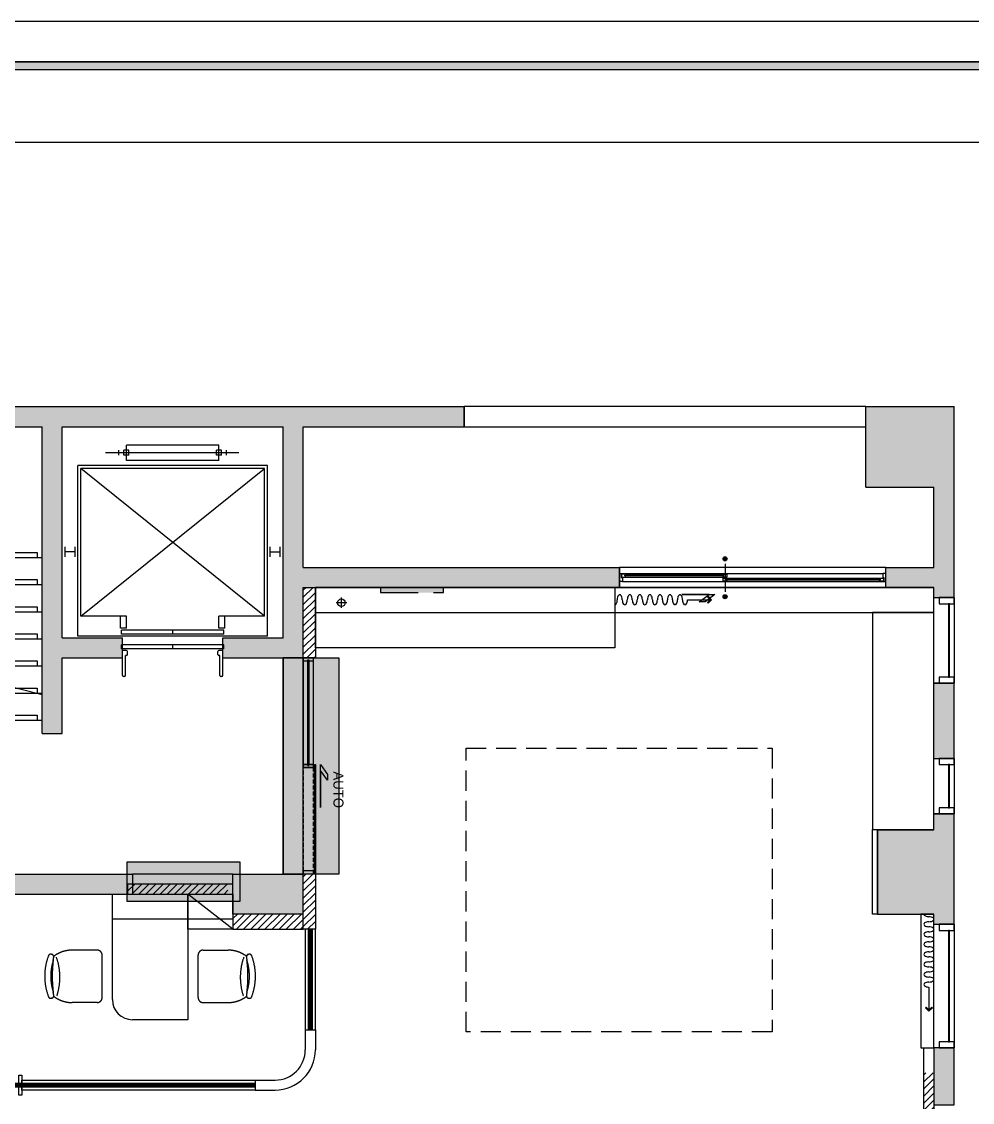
# Model space of a CAD drawing. Extents: x 11477420 to 23072185, y -28506554 to -14238804.
# Drawn here: x 11494392 to 11503856, y -14314046 to -14303294 of the extents above; entities that cross this region are included whole.
import ezdxf
from ezdxf.enums import TextEntityAlignment as Align

# ---------------------------------------------------------------- set-up
doc = ezdxf.new("R2010")
doc.units = 0
doc.header["$LTSCALE"] = 50
doc.header["$MEASUREMENT"] = 0
for name, pattern in [('DASH', [0.35, 0.25, -0.1]), ('DH-HID2', [1.2, 0.8, -0.4]), ('HIDDEN', [0.375, 0.25, -0.125]), ('HIDDEN1', [1.1, 0.7, -0.4])]:
    doc.linetypes.add(name, pattern=pattern)
doc.layers.get('0').update_dxf_attribs({"linetype": 'CONTINUOUS'})
doc.layers.get('DEFPOINTS').update_dxf_attribs({"linetype": 'CONTINUOUS'})
for name, color, linetype in [('01. F-소품', 3, 'CONTINUOUS'), ('06-LIGHT', 4, 'CONTINUOUS'), ('1.천장.벽체선(내벽)', 3, 'CONTINUOUS'), ('2CONTINUOUS', 2, 'CONTINUOUS'), ('3 가구-붙박이', 6, 'CONTINUOUS'), ('3.기호.계단선', 30, 'CONTINUOUS'), ('5.창호', 4, 'CONTINUOUS'), ('8.패턴선', 8, 'CONTINUOUS'), ('C-WIN', 4, 'CONTINUOUS'), ('CO-DO-FR', 7, 'CONTINUOUS'), ('CO-DOOR', 8, 'CONTINUOUS'), ('CO-FURB', 6, 'CONTINUOUS'), ('CORE', 7, 'CONTINUOUS'), ('ELEV', 7, 'CONTINUOUS'), ('F-SYM', 7, 'CONTINUOUS'), ('FINISH', 6, 'CONTINUOUS'), ('FORM(YOURNAME)-11', 1, 'CONTINUOUS'), ('FU-FURM', 251, 'DH-HID2'), ('에어컨', 30, 'DASH')]:
    doc.layers.add(name, color=color, linetype=linetype)
doc.styles.add('YOURNAME', font='HY울릉도M.TTF')
doc.styles.add('돋움', font='Dotum.ttf')
doc.linetypes.add('BATTING', pattern='A,0.00254,-2.54,[134,ltypeshp.shx,S=2.54,R=0,X=-2.54,Y=0],-5.08,[134,ltypeshp.shx,S=2.54,R=180,X=2.54,Y=0],-2.54', length=10.16254)
pattern_1 = [(45, (-6e-09, -24560), (-35.35533906, 35.35533906), [])]

# ---------------------------------------------------------------- blocks, each defined once
blk = doc.blocks.new('flooor')
at = {"layer": '8.패턴선', "ltscale": 30}
h = blk.add_hatch(color=256, dxfattribs=at)
h.dxf.hatch_style = 1
h.paths.add_polyline_path([(11507657, -14172892), (11491857, -14172892), (11491857, -14188497), (11492057, -14188497), (11492057, -14187882), (11492217, -14187882), (11492217, -14187097), (11492057, -14187097), (11492057, -14177742), (11494957, -14177742), (11494957, -14177542), (11492057, -14177542), (11492057, -14173092), (11494757, -14173092), (11494757, -14176542), (11494957, -14176542), (11494957, -14173092), (11500057, -14173092), (11500057, -14176142), (11500257, -14176142), (11500257, -14173092), (11503457, -14173092), (11503457, -14176142), (11503657, -14176142), (11503657, -14175392), (11504257, -14175392), (11504257, -14175302), (11504247, -14175302), (11504247, -14175262), (11504257, -14175192), (11503657, -14175192), (11503657, -14173092), (11505857, -14173092), (11505857, -14175192), (11505257, -14175192), (11505257, -14175262), (11505267, -14175262), (11505267, -14175317), (11505257, -14175317), (11505257, -14175392), (11506057, -14175392), (11506057, -14174692), (11509205, -14174692), (11509205, -14174492), (11506057, -14174492), (11506057, -14173092), (11507657, -14173092)])
h.paths.add_polyline_path([(11499857, -14177742), (11504357, -14177742), (11504357, -14177542), (11499107, -14177542), (11499107, -14177567), (11499107, -14177717), (11499107, -14177742), (11499107, -14177992), (11499857, -14177992)], flags=17)
h.paths.add_polyline_path([(11506057, -14177542), (11505857, -14177542), (11505357, -14177542), (11505357, -14177742), (11505357, -14177942), (11506057, -14177942)], flags=17)
h.paths.add_polyline_path([(11512535, -14172892), (11511657, -14172892), (11511657, -14173092), (11511657, -14173692), (11512335, -14173692), (11512335, -14174492), (11511855, -14174492), (11511855, -14174692), (11512335, -14174692), (11512335, -14174792), (11512535, -14174792)])
h.paths.add_polyline_path([(11512535, -14175642), (11512385, -14175642), (11512335, -14175642), (11512335, -14176392), (11512535, -14176392)])
h.paths.add_polyline_path([(11512535, -14176942), (11512385, -14176942), (11512335, -14176942), (11512335, -14177101), (11511773, -14177101), (11511773, -14177942), (11512335, -14177942), (11512335, -14178042), (11512535, -14178042)])
h.paths.add_polyline_path([(11512535, -14179272), (11512385, -14179272), (11512335, -14179272), (11512335, -14179837), (11512535, -14179837)])
h.paths.add_polyline_path([(11512257, -14184447), (11511657, -14184447), (11511657, -14185147), (11512257, -14185147)])
h.paths.add_polyline_path([(11507214, -14187067), (11506734, -14187067), (11506734, -14187847), (11507214, -14187847)], flags=17)
h.paths.add_polyline_path([(11499707, -14186782), (11499222, -14186782), (11499222, -14187557), (11499707, -14187557)], flags=17)
at = {"layer": 'C-WIN', "ltscale": 30}
h = blk.add_hatch(color=256, dxfattribs=at)
h.dxf.hatch_style = 1
edge = h.paths.add_edge_path()
edge.add_arc((11510255, -14174406), 20, 0, 360)
h = blk.add_hatch(color=256, dxfattribs=at)
h.dxf.hatch_style = 1
edge = h.paths.add_edge_path()
edge.add_arc((11510255, -14174783), 20, 0, 360, ccw=False)
at = {"layer": '에어컨', "ltscale": 30}
h = blk.add_hatch(color=256, dxfattribs=at)
h.dxf.hatch_style = 1
h.paths.add_polyline_path([(11506827, -14174742), (11507452, -14174742), (11507452, -14174692), (11506827, -14174692)])
at = {"ltscale": 30}
for p, q in [((11506437, -14174894), (11506437, -14174789)), ((11506489, -14174842), (11506384, -14174842))]:
    blk.add_line(p, q, dxfattribs=at)
blk.add_circle((11506437, -14174842), 37.5, dxfattribs=at)
at = {"layer": '2CONTINUOUS', "ltscale": 30}
for p, q in [((11491857, -14172892), (11507657, -14172892)), ((11507657, -14173092), (11507657, -14172892)), ((11511657, -14172892), (11512535, -14172892)), ((11511657, -14173692), (11511657, -14172892)), ((11512535, -14174792), (11512535, -14172892)), ((11500257, -14173092), (11503457, -14173092)), ((11503457, -14176142), (11503457, -14173092)), ((11503657, -14173092), (11505857, -14173092)), ((11503657, -14175192), (11503657, -14173092)), ((11505857, -14175192), (11505857, -14173092)), ((11506057, -14173092), (11507657, -14173092)), ((11506057, -14174492), (11506057, -14173092)), ((11511657, -14173692), (11512335, -14173692)), ((11512335, -14174492), (11512335, -14173692)), ((11506057, -14174492), (11509205, -14174492)), ((11509205, -14174692), (11509205, -14174492)), ((11511855, -14174492), (11512335, -14174492)), ((11511855, -14174692), (11511855, -14174492)), ((11506057, -14175392), (11506057, -14174692)), ((11506057, -14174692), (11509205, -14174692)), ((11511855, -14174692), (11512335, -14174692)), ((11512335, -14174792), (11512335, -14174692)), ((11512335, -14174792), (11512535, -14174792)), ((11503657, -14175192), (11504257, -14175192)), ((11504257, -14175392), (11504257, -14175192)), ((11505257, -14175192), (11505857, -14175192)), ((11505257, -14175392), (11505257, -14175192)), ((11503657, -14176142), (11503657, -14175392)), ((11503657, -14175392), (11504257, -14175392)), ((11505257, -14175392), (11506057, -14175392)), ((11512335, -14176392), (11512335, -14175642)), ((11512335, -14175642), (11512535, -14175642)), ((11512535, -14176392), (11512535, -14175642)), ((11503457, -14176142), (11503657, -14176142)), ((11512335, -14176392), (11512535, -14176392)), ((11512335, -14177101), (11512335, -14176942)), ((11512335, -14176942), (11512535, -14176942)), ((11512535, -14178042), (11512535, -14176942)), ((11511773, -14177101), (11512335, -14177101)), ((11511773, -14177942), (11511773, -14177101)), ((11499107, -14177542), (11504357, -14177542)), ((11504357, -14177542), (11504357, -14177742)), ((11505357, -14177542), (11506057, -14177542)), ((11506057, -14177942), (11506057, -14177542)), ((11499857, -14177742), (11504357, -14177742)), ((11511773, -14177942), (11512335, -14177942)), ((11512335, -14178042), (11512335, -14177942)), ((11512335, -14178042), (11512535, -14178042))]:
    blk.add_line(p, q, dxfattribs=at)
blk.add_lwpolyline([(11506057, -14177942), (11505357, -14177942), (11505357, -14177542)], dxfattribs=at)
blk.add_lwpolyline([(11512535, -14179272), (11512335, -14179272), (11512335, -14179837), (11512535, -14179837)], close=True, dxfattribs=at)
at = {"layer": 'C-WIN', "ltscale": 30}
for p, q in [((11510255, -14174456), (11510255, -14174733)), ((11509222, -14174552), (11511825, -14174552)), ((11509235, -14174593), (11509235, -14174591)), ((11509264, -14174557), (11510237, -14174557)), ((11509264, -14174587), (11510237, -14174587)), ((11510272, -14174597), (11511796, -14174597)), ((11509235, -14174632), (11511837, -14174632)), ((11510272, -14174627), (11511796, -14174627)), ((11512335, -14179272), (11512335, -14178042)), ((11512535, -14178042), (11512535, -14179272))]:
    blk.add_line(p, q, dxfattribs=at)
for points in [[(11507657, -14173092), (11511657, -14173092), (11511657, -14172892), (11507657, -14172892)], [(11509205, -14174692), (11511855, -14174692), (11511855, -14174492), (11509205, -14174492)], [(11509258, -14174569), (11509264, -14174567), (11509264, -14174557), (11509226, -14174557), (11509226, -14174587), (11509264, -14174587), (11509264, -14174577), (11509258, -14174575)], [(11510243, -14174569), (11510237, -14174567), (11510237, -14174557), (11510272, -14174557), (11510272, -14174587), (11510237, -14174587), (11510237, -14174577), (11510243, -14174575)], [(11510272, -14174627), (11510237, -14174627), (11510237, -14174597), (11510272, -14174597), (11510272, -14174607), (11510267, -14174609), (11510267, -14174615), (11510272, -14174617)], [(11511796, -14174607), (11511796, -14174597), (11511834, -14174597), (11511834, -14174627), (11511796, -14174627), (11511796, -14174617), (11511802, -14174615), (11511802, -14174609)], [(11511800, -14174614), (11510269, -14174614), (11510269, -14174610), (11511800, -14174610)], [(11512335, -14174792), (11512535, -14174792), (11512535, -14175642), (11512335, -14175642)], [(11512535, -14174852), (11512535, -14174792), (11512385, -14174792), (11512385, -14174852)], [(11512480, -14175582), (11512490, -14175582), (11512490, -14174852), (11512480, -14174852)], [(11505857, -14177542), (11506057, -14177542), (11506057, -14175392), (11505857, -14175392)], [(11512535, -14175642), (11512535, -14175582), (11512385, -14175582), (11512385, -14175642)], [(11512335, -14176392), (11512535, -14176392), (11512535, -14176942), (11512335, -14176942)], [(11512535, -14176452), (11512535, -14176392), (11512385, -14176392), (11512385, -14176452)], [(11512480, -14176882), (11512490, -14176882), (11512490, -14176452), (11512480, -14176452)], [(11512535, -14176942), (11512535, -14176882), (11512385, -14176882), (11512385, -14176942)], [(11504357, -14177742), (11505357, -14177742), (11505357, -14177542), (11504357, -14177542)], [(11512535, -14178102), (11512535, -14178042), (11512385, -14178042), (11512385, -14178102)], [(11512480, -14179212), (11512490, -14179212), (11512490, -14178102), (11512480, -14178102)], [(11512535, -14179272), (11512535, -14179212), (11512385, -14179212), (11512385, -14179272)]]:
    blk.add_lwpolyline(points, close=True, dxfattribs=at)
for points in [[(11509205, -14174561), (11509205, -14174552), (11509222, -14174552), (11509222, -14174591), (11509235, -14174591), (11509235, -14174632), (11509205, -14174632), (11509205, -14174623)], [(11510241, -14174574), (11509260, -14174574), (11509260, -14174570), (11510241, -14174570), (11510241, -14174574), (11510241, -14174570)], [(11509264, -14174566), (11509267, -14174567), (11509267, -14174568), (11509268, -14174570)], [(11509264, -14174578), (11509267, -14174576), (11509267, -14174575), (11509268, -14174574)], [(11510237, -14174566), (11510235, -14174567), (11510234, -14174568), (11510233, -14174570)], [(11510237, -14174578), (11510235, -14174576), (11510234, -14174575), (11510233, -14174574)], [(11510272, -14174606), (11510275, -14174608), (11510276, -14174609), (11510276, -14174610)], [(11511796, -14174606), (11511793, -14174608), (11511793, -14174609), (11511792, -14174610)], [(11511855, -14174561), (11511855, -14174552), (11511825, -14174552), (11511825, -14174593), (11511837, -14174593), (11511837, -14174632), (11511855, -14174632), (11511855, -14174623)], [(11510272, -14174618), (11510275, -14174617), (11510276, -14174616), (11510276, -14174614)], [(11511796, -14174618), (11511793, -14174617), (11511793, -14174616), (11511792, -14174614)]]:
    blk.add_lwpolyline(points, dxfattribs=at)
for centre in [(11510255, -14174406), (11510255, -14174783)]:
    blk.add_circle(centre, 20, dxfattribs=at)
at = {"layer": 'CO-DOOR', "color": 1}
blk.add_lwpolyline([(11509826, -14174762), (11510155, -14174762), (11510056, -14174834), (11509998, -14174834), (11510096, -14174762), (11509826, -14174762)], close=True, dxfattribs=at)
at = {"layer": 'CORE'}
for p, q in [((11502297, -14174392), (11503457, -14174392)), ((11502297, -14174662), (11503457, -14174662)), ((11502297, -14174932), (11503457, -14174932)), ((11502297, -14175202), (11503457, -14175202)), ((11502297, -14175472), (11503457, -14175472)), ((11502297, -14175742), (11503457, -14175742)), ((11502297, -14176012), (11503457, -14176012))]:
    blk.add_line(p, q, dxfattribs=at)
at = {"layer": 'CORE', "color": 1}
for p, q in [((11502347, -14174342), (11503407, -14174342)), ((11503407, -14174342), (11503407, -14174392)), ((11502347, -14174612), (11503407, -14174612)), ((11503407, -14174612), (11503407, -14174662)), ((11502347, -14174882), (11503407, -14174882)), ((11503407, -14174882), (11503407, -14174932)), ((11502347, -14175152), (11503407, -14175152)), ((11503407, -14175152), (11503407, -14175202)), ((11502347, -14175422), (11503407, -14175422)), ((11503407, -14175422), (11503407, -14175472)), ((11502936, -14175625), (11503457, -14175757)), ((11502347, -14175692), (11503407, -14175692)), ((11503407, -14175692), (11503407, -14175742)), ((11502347, -14175962), (11503407, -14175962)), ((11503407, -14175962), (11503407, -14176012))]:
    blk.add_line(p, q, dxfattribs=at)
at = {"layer": 'ELEV'}
for p, q in [((11505217, -14173276), (11504297, -14173276)), ((11504297, -14173426), (11504297, -14173276)), ((11505217, -14173426), (11505217, -14173276)), ((11505415, -14173351), (11504089, -14173351)), ((11504222, -14173376), (11504222, -14173326)), ((11504322, -14173326), (11504272, -14173326)), ((11504272, -14173376), (11504272, -14173326)), ((11504322, -14173376), (11504272, -14173376)), ((11505217, -14173426), (11504297, -14173426)), ((11504322, -14173376), (11504322, -14173326)), ((11505242, -14173326), (11505192, -14173326)), ((11505192, -14173376), (11505192, -14173326)), ((11505242, -14173376), (11505192, -14173376)), ((11505242, -14173376), (11505242, -14173326)), ((11505292, -14173376), (11505292, -14173326)), ((11503812, -14175176), (11503812, -14173476)), ((11505702, -14173476), (11503812, -14173476)), ((11503842, -14174976), (11505672, -14173506)), ((11505672, -14174976), (11503842, -14173506)), ((11503842, -14174976), (11503842, -14173506)), ((11505672, -14173506), (11503842, -14173506)), ((11505672, -14174976), (11505672, -14173506)), ((11505702, -14175176), (11505702, -14173476)), ((11503687, -14174385), (11503687, -14174285)), ((11503787, -14174385), (11503787, -14174285)), ((11505727, -14174385), (11505727, -14174285)), ((11505827, -14174385), (11505827, -14174285)), ((11503787, -14174335), (11503687, -14174335)), ((11505727, -14174335), (11505827, -14174335)), ((11504297, -14174976), (11503842, -14174976)), ((11504237, -14175096), (11504237, -14174976)), ((11504297, -14175096), (11504297, -14174976)), ((11505672, -14174976), (11505217, -14174976)), ((11505217, -14175096), (11505217, -14174976)), ((11505277, -14175096), (11505277, -14174976)), ((11504297, -14175096), (11504237, -14175096)), ((11505267, -14175116), (11504247, -14175116)), ((11504247, -14175156), (11504247, -14175116)), ((11504757, -14175156), (11504757, -14175116)), ((11505277, -14175096), (11505217, -14175096)), ((11505267, -14175156), (11505267, -14175116)), ((11505702, -14175176), (11503812, -14175176)), ((11505267, -14175156), (11504247, -14175156)), ((11505267, -14175262), (11504247, -14175262)), ((11504247, -14175302), (11504247, -14175262)), ((11505267, -14175302), (11504247, -14175302)), ((11504297, -14175317), (11504257, -14175317)), ((11504257, -14175567), (11504257, -14175317)), ((11504307, -14175357), (11504307, -14175327)), ((11504757, -14175302), (11504757, -14175262)), ((11505207, -14175357), (11505207, -14175327)), ((11505257, -14175317), (11505217, -14175317)), ((11505257, -14175567), (11505257, -14175317)), ((11505267, -14175302), (11505267, -14175262)), ((11504297, -14175367), (11504287, -14175367)), ((11504287, -14175567), (11504287, -14175367)), ((11505227, -14175367), (11505217, -14175367)), ((11505227, -14175567), (11505227, -14175367)), ((11504277, -14175577), (11504267, -14175577)), ((11505247, -14175577), (11505237, -14175577))]:
    blk.add_line(p, q, dxfattribs=at)
for centre, start, end in [((11504297, -14175327), 0, 90), ((11504297, -14175357), 270, 0), ((11505217, -14175327), 90, 180), ((11505217, -14175357), 180, 270), ((11504267, -14175567), 180, 270), ((11504277, -14175567), 270, 0), ((11505237, -14175567), 180, 270), ((11505247, -14175567), 270, 0)]:
    blk.add_arc(centre, 10, start, end, dxfattribs=at)
at = {"layer": '에어컨', "ltscale": 30}
blk.add_lwpolyline([(11506827, -14174742), (11507452, -14174742), (11507452, -14174692), (11506827, -14174692)], close=True, dxfattribs=at)
blk = doc.blocks.new('FFSFDF')
at = {"layer": '01. F-소품'}
blk.add_hatch(color=8, dxfattribs=at).paths.add_polyline_path([(1567673, 1746751), (1567680, 1746744), (1567715, 1746779), (1567680, 1746815), (1567673, 1746808), (1567701, 1746779)])
at = {"layer": '01. F-소품', "color": 8}
for p, q in [((1567475, 1746779), (1567701, 1746779)), ((1567673, 1746808), (1567680, 1746815)), ((1567673, 1746751), (1567680, 1746744))]:
    blk.add_line(p, q, dxfattribs=at)
for points in [[(1567673, 1746808), (1567701, 1746779), (1567673, 1746751)], [(1567680, 1746815), (1567715, 1746779), (1567680, 1746744)]]:
    blk.add_lwpolyline(points, dxfattribs=at)
for centre, start_param, end_param in [((1566750, 1746779), 6.283185, 7.853982), ((1566800, 1746779), 1.570796, 4.712389), ((1566850, 1746779), 4.712389, 7.853982), ((1566900, 1746779), 1.570796, 4.712389), ((1566950, 1746779), 4.712389, 7.853982), ((1567000, 1746779), 1.570796, 4.712389), ((1567050, 1746779), 4.712389, 7.853982), ((1567100, 1746779), 1.570796, 4.712389), ((1567150, 1746779), 4.712389, 7.853982), ((1567200, 1746779), 1.570796, 4.712389), ((1567250, 1746779), 4.712389, 7.853982), ((1567300, 1746779), 1.570796, 4.712389), ((1567350, 1746779), 4.712389, 7.853982), ((1567400, 1746779), 1.570796, 4.712389), ((1567450, 1746779), 4.712389, 7.853982)]:
    blk.add_ellipse(centre, major_axis=(0, -50), ratio=0.5, start_param=start_param, end_param=end_param, dxfattribs=at)
blk = doc.blocks.new('flooor2')
at = {"layer": '01. F-소품'}
blk.add_hatch(color=8, dxfattribs=at).paths.add_polyline_path([(11537796, -14273968), (11537789, -14273975), (11537824, -14274010), (11537859, -14273975), (11537852, -14273968), (11537824, -14273996)])
at = {"layer": '1.천장.벽체선(내벽)', "ltscale": 30}
h = blk.add_hatch(dxfattribs=at)
h.set_pattern_fill('_USER', color=256, scale=50, angle=45, pattern_type=0)
h.set_pattern_definition([(45, (-6e-09, -21710), (-35.35533906, 35.35533906), [])])
h.paths.add_polyline_path([(11531596, -14269794), (11531716, -14269794), (11531716, -14270494), (11531596, -14270494)])
h = blk.add_hatch(dxfattribs=at)
h.set_pattern_fill('_USER', color=256, scale=50, angle=45, pattern_type=0)
h.set_pattern_definition(pattern_1)
h.paths.add_polyline_path([(11531596, -14272644), (11531716, -14272644), (11531716, -14273194), (11531596, -14273194)])
h = blk.add_hatch(dxfattribs=at)
h.set_pattern_fill('_USER', color=256, scale=50, angle=45, pattern_type=0)
h.set_pattern_definition([(45, (-50, -24560), (-35.35533906, 35.35533906), [])])
h.paths.add_polyline_path([(11530846, -14272744), (11529846, -14272744), (11529846, -14272844), (11530846, -14272844)])
h = blk.add_hatch(dxfattribs=at)
h.set_pattern_fill('_USER', color=256, scale=50, angle=45, pattern_type=0)
h.set_pattern_definition(pattern_1)
h.paths.add_polyline_path([(11530896, -14273194), (11531596, -14273194), (11531596, -14273044), (11530896, -14273044)])
h = blk.add_hatch(dxfattribs=at)
h.set_pattern_fill('_USER', color=256, scale=50, angle=45, pattern_type=0)
h.set_pattern_definition([(45, (-6e-09, -23657), (-35.35533906, 35.35533906), [])])
h.paths.add_polyline_path([(11537774, -14274621), (11537874, -14274621), (11537874, -14277646), (11537774, -14277646)])
at = {"layer": '01. F-소품', "color": 8}
for p, q in [((11537824, -14273769), (11537824, -14273996)), ((11537796, -14273968), (11537789, -14273975)), ((11537852, -14273968), (11537859, -14273975))]:
    blk.add_line(p, q, dxfattribs=at)
for points in [[(11537859, -14273975), (11537824, -14274010), (11537789, -14273975)], [(11537852, -14273968), (11537824, -14273996), (11537796, -14273968)]]:
    blk.add_lwpolyline(points, dxfattribs=at)
for centre, start_param, end_param in [((11537824, -14273044), 6.283185, 7.853982), ((11537824, -14273094), 1.570796, 4.712389), ((11537824, -14273144), 4.712389, 7.853982), ((11537824, -14273194), 1.570796, 4.712389), ((11537824, -14273244), 4.712389, 7.853982), ((11537824, -14273294), 1.570796, 4.712389), ((11537824, -14273344), 4.712389, 7.853982), ((11537824, -14273394), 1.570796, 4.712389), ((11537824, -14273444), 4.712389, 7.853982), ((11537824, -14273544), 4.712389, 7.853982), ((11537824, -14273494), 1.570796, 4.712389), ((11537824, -14273644), 4.712389, 7.853982), ((11537824, -14273594), 1.570796, 4.712389), ((11537824, -14273744), 4.712389, 7.853982), ((11537824, -14273694), 1.570796, 4.712389)]:
    blk.add_ellipse(centre, major_axis=(-50, 0), ratio=0.5, start_param=start_param, end_param=end_param, dxfattribs=at)
at = {"layer": '06-LIGHT', "color": 8}
for p, q in [((11537874, -14273044), (11537744, -14273044)), ((11537744, -14273044), (11537744, -14274374)), ((11537874, -14274374), (11537874, -14273044)), ((11537744, -14274374), (11537874, -14274374))]:
    blk.add_line(p, q, dxfattribs=at)
at = {"layer": '1.천장.벽체선(내벽)', "ltscale": 30}
for p, q in [((11531616, -14274194), (11531716, -14274194)), ((11531616, -14274194), (11531616, -14274394)), ((11531716, -14274194), (11531716, -14274394)), ((11531116, -14274694), (11531316, -14274694)), ((11531116, -14274700), (11531116, -14274794)), ((11531116, -14274794), (11531316, -14274794))]:
    blk.add_line(p, q, dxfattribs=at)
for points in [[(11531596, -14269794), (11531716, -14269794), (11531716, -14270494), (11531596, -14270494), (11531596, -14269794)], [(11531596, -14272644), (11531716, -14272644), (11531716, -14273194), (11531596, -14273194), (11531596, -14272644)]]:
    blk.add_lwpolyline(points, dxfattribs=at)
for points in [[(11537262, -14272203), (11537312, -14272203), (11537312, -14273044), (11537262, -14273044)], [(11530896, -14272744), (11529846, -14272744), (11529846, -14272844), (11530896, -14272844)], [(11530896, -14273194), (11531596, -14273194), (11531596, -14273044), (11530896, -14273044)], [(11537774, -14274374), (11537874, -14274374), (11537874, -14277399), (11537774, -14277399)]]:
    blk.add_lwpolyline(points, close=True, dxfattribs=at)
for radius in [300, 400]:
    blk.add_arc((11531316, -14274394), radius, 270, 0, dxfattribs=at)
at = {"layer": '3 가구-붙박이', "color": 8, "ltscale": 30}
for p, q in [((11529696, -14273094), (11529696, -14272844)), ((11529696, -14272844), (11530896, -14272844)), ((11530446, -14273194), (11530446, -14272844)), ((11530446, -14272844), (11530896, -14272844)), ((11530896, -14273194), (11530446, -14272844)), ((11530896, -14272844), (11530896, -14273194)), ((11530896, -14272844), (11530896, -14273094)), ((11530896, -14273094), (11529696, -14273094)), ((11530896, -14273194), (11530446, -14273194))]:
    blk.add_line(p, q, dxfattribs=at)
at = {"layer": '3 가구-붙박이', "color": 8}
for points in [[(11534696, -14270394), (11531716, -14270394), (11531716, -14269794), (11534696, -14269794)], [(11537262, -14272203), (11537874, -14272203), (11537874, -14270044), (11537262, -14270044)]]:
    blk.add_lwpolyline(points, close=True, dxfattribs=at)
at = {"layer": '5.창호', "color": 8, "ltscale": 30}
for p, q in [((11531716, -14273194), (11531616, -14273194)), ((11531616, -14273194), (11531616, -14274194)), ((11531656, -14274194), (11531656, -14273194)), ((11531676, -14274194), (11531676, -14273194)), ((11531716, -14274194), (11531716, -14273194)), ((11531616, -14274194), (11531716, -14274194)), ((11528796, -14274794), (11528796, -14274694)), ((11528796, -14274694), (11531116, -14274694)), ((11531116, -14274694), (11531116, -14274794)), ((11528796, -14274734), (11531116, -14274734)), ((11528796, -14274754), (11531116, -14274754)), ((11531116, -14274794), (11528796, -14274794))]:
    blk.add_line(p, q, dxfattribs=at)
at = {"layer": '8.패턴선', "color": 8}
for p, q in [((11529696, -14273894), (11529696, -14272844)), ((11529696, -14272844), (11530446, -14272844)), ((11530446, -14272844), (11530446, -14274094)), ((11530446, -14274094), (11529896, -14274094))]:
    blk.add_line(p, q, dxfattribs=at)
blk.add_arc((11529896, -14273894), 200, 180, 270, dxfattribs=at)
at = {"layer": 'CO-DO-FR', "color": 8}
for p, q in [((11531596, -14271584), (11531596, -14271554)), ((11531596, -14271554), (11531641, -14271554)), ((11531696, -14271584), (11531596, -14271584)), ((11531641, -14271554), (11531641, -14271564)), ((11531641, -14271564), (11531651, -14271564)), ((11531651, -14271564), (11531651, -14271554)), ((11531651, -14271554), (11531696, -14271554)), ((11531696, -14271554), (11531696, -14271584)), ((11531696, -14271554), (11531696, -14271554)), ((11531696, -14272614), (11531596, -14272614)), ((11531596, -14272614), (11531596, -14272644)), ((11531596, -14272644), (11531696, -14272644)), ((11531696, -14272644), (11531696, -14272614))]:
    blk.add_line(p, q, dxfattribs=at)
for points in [[(11531696, -14270524), (11531696, -14270494), (11531596, -14270494), (11531596, -14270524), (11531641, -14270524), (11531641, -14270514), (11531651, -14270514), (11531651, -14270524), (11531696, -14270524)], [(11531696, -14271584), (11531696, -14270494), (11531596, -14270494), (11531596, -14271584)], [(11531641, -14271564), (11531641, -14270514), (11531651, -14270514), (11531651, -14271564)], [(11528796, -14274844), (11528766, -14274844), (11528766, -14274644), (11528796, -14274644)]]:
    blk.add_lwpolyline(points, close=True, dxfattribs=at)
at = {"layer": 'CO-DOOR', "color": 8, "linetype": 'DH-HID2'}
blk.add_lwpolyline([(11531696, -14272644), (11531696, -14271554), (11531596, -14271554), (11531596, -14272644)], close=True, dxfattribs=at)
at = {"layer": 'CO-DOOR', "color": 8}
for points in [[(11531706, -14272644), (11531706, -14271554), (11531716, -14271554), (11531716, -14272644)], [(11531766, -14271984), (11531766, -14271554), (11531838, -14271653), (11531838, -14271711), (11531766, -14271613), (11531766, -14271984)]]:
    blk.add_lwpolyline(points, close=True, dxfattribs=at)
at = {"layer": 'CO-FURB', "color": 8, "linetype": 'HIDDEN1', "ltscale": 100}
for p, q in [((11529544, -14273402), (11529294, -14273402)), ((11530599, -14273402), (11530849, -14273402)), ((11529094, -14273444), (11529090, -14273443)), ((11529594, -14273873), (11529594, -14273452)), ((11530549, -14273873), (11530549, -14273452)), ((11531048, -14273444), (11531053, -14273443)), ((11529094, -14273878), (11529090, -14273880)), ((11529544, -14273923), (11529294, -14273923)), ((11530599, -14273923), (11530849, -14273923)), ((11531048, -14273878), (11531053, -14273880))]:
    blk.add_line(p, q, dxfattribs=at)
for centre, radius, start, end in [((11529294, -14273702), 300, 90, 127.3686), ((11529544, -14273452), 50, 0, 90), ((11530599, -14273452), 50, 90, 180), ((11530849, -14273702), 300, 52.6314, 90), ((11529590, -14273661), 568, 159.3967, 200.6033), ((11529082, -14273467), 25, 72.7316, 167.9475), ((11529590, -14273661), 508, 161.8453, 198.1547), ((11529087, -14273468), 25, 348.0444, 72.7316), ((11530407, -14273661), 1310, 173.0545, 186.9455), ((11528944, -14273462), 168, 345.7721, 356.0756), ((11528582, -14273671), 591, 341.5651, 19.6344), ((11531560, -14273671), 591, 160.3656, 198.4349), ((11531055, -14273468), 25, 107.2684, 191.9556), ((11531198, -14273462), 168, 183.9244, 194.2279), ((11530552, -14273661), 508, 341.8453, 18.1547), ((11529735, -14273661), 1310, 353.0545, 6.9455), ((11531060, -14273467), 25, 12.0525, 107.2684), ((11530552, -14273661), 568, 339.3967, 20.6033), ((11528944, -14273861), 168, 3.9244, 14.2279), ((11531198, -14273861), 168, 165.7721, 176.0756), ((11529082, -14273856), 25, 192.0525, 287.2684), ((11529087, -14273855), 25, 287.2684, 11.9556), ((11529294, -14273623), 300, 232.5361, 270), ((11529544, -14273873), 50, 270, 0), ((11530599, -14273873), 50, 180, 270), ((11530849, -14273623), 300, 270, 307.4639), ((11531055, -14273855), 25, 168.0444, 252.7316), ((11531060, -14273856), 25, 252.7316, 347.9475)]:
    blk.add_arc(centre, radius, start, end, dxfattribs=at)
at = {"layer": 'FINISH', "color": 8, "ltscale": 10}
blk.add_lwpolyline([(11531716, -14269794), (11531716, -14270044), (11537874, -14270044), (11537874, -14269794), (11531716, -14269794)], dxfattribs=at)
at = {"layer": 'FU-FURM', "color": 8, "ltscale": 5}
for p, q in [((11533216, -14271394), (11536262, -14271394)), ((11533216, -14274216), (11533216, -14271394)), ((11536262, -14271394), (11536262, -14274216)), ((11536262, -14274216), (11533216, -14274216))]:
    blk.add_line(p, q, dxfattribs=at)
blk.add_blockref('flooor', (25539, -95103))
at = {"color": 8}
blk.add_blockref('FFSFDF', (9967946, -16016695), dxfattribs=at)
at = {"layer": 'CO-DOOR', "color": 8, "style": '돋움'}
blk.add_text('AUTO', height=100, rotation=270, dxfattribs=at).set_placement((11531866, -14271806), align=Align.BOTTOM_CENTER)
blk = doc.blocks.new('FORM-PLAN')
at = {"layer": 'FORM(YOURNAME)-11'}
h = blk.add_hatch(color=256, dxfattribs=at)
h.dxf.hatch_style = 1
h.paths.add_polyline_path([(-71444, 55115), (10556, 55115), (10556, 54915), (-71444, 54915)])
h.paths.add_polyline_path([(-71444, -2085), (10556, -2085), (10556, -2285), (-71444, -2285)])
at = {"layer": 'DEFPOINTS', "color": 158}
for points in [[(-71444, -2285), (10556, -2285), (10556, 55115), (-71444, 55115)], [(-69444, 53115), (-64, 53115), (-64, 1215), (-69444, 1215)]]:
    blk.add_lwpolyline(points, close=True, dxfattribs=at)
at = {"layer": 'FORM(YOURNAME)-11', "color": 250}
blk.add_lwpolyline([(-72444, -3285), (11556, -3285), (11556, 56115), (-72444, 56115)], close=True, dxfattribs=at)
at = {"layer": 'FORM(YOURNAME)-11'}
blk.add_lwpolyline([(-71444, 55115), (10556, 55115), (10556, 54915), (-71444, 54915)], close=True, dxfattribs=at)
at = {"layer": 'FORM(YOURNAME)-11', "color": 3, "style": 'YOURNAME'}
for tag, height, p in [('1', 450, (9905, 18188)), ('2', 450, (9905, 17544)), ('3', 450, (9905, 16257)), ('4', 450, (9905, 14326)), ('5', 515, (9905, 12009)), ('6', 515, (9905, 9757)), ('7', 515, (9905, 7504)), ('8', 515, (9905, 5252)), ('9', 515, (9905, 2999)), ('10', 515, (5655, 811)), ('11', 515, (9905, 747)), ('12', 515, (5655, -1441)), ('13', 515, (9905, -1441))]:
    blk.add_attdef(tag, text='', height=height, dxfattribs=at).set_placement(p, align=Align.MIDDLE_RIGHT)
blk = doc.blocks.new('*U531')
at = {"layer": 'F-SYM', "xscale": 0.4, "yscale": 0.4, "zscale": 0.4}
blk.add_blockref('FORM-PLAN', (11507198, -14325740), dxfattribs=at)

msp = doc.modelspace()

# ---------------------------------------------------------------- hatches: boundary and pattern name
at = {"layer": '3.기호.계단선', "linetype": 'BATTING', "ltscale": 10}
h = msp.add_hatch(dxfattribs=at)
h.set_pattern_fill('DOTS', color=256, scale=500)
h.paths.add_polyline_path([(11485947.5, -14311543.7), (11490392.2, -14311543.7), (11490392.2, -14312147), (11485947.5, -14312147)])
h.paths.add_polyline_path([(11496996.1, -14309624), (11497551.1, -14309624), (11497551.1, -14311774), (11496996.1, -14311774)])
h.paths.add_polyline_path([(11496996.3, -14316231.8), (11498292.2, -14316231.8), (11498292.2, -14316629), (11496996.3, -14316629)])
h.paths.add_polyline_path([(11495439.5, -14312043.4), (11496569.1, -14312043.4), (11496569.1, -14311656.6), (11495439.5, -14311656.6)])

# ---------------------------------------------------------------- linework, layer by layer
at = {"layer": '3.기호.계단선', "ltscale": 10}
for points in [[(11496996.1, -14309624), (11497551.1, -14309624), (11497551.1, -14311774), (11496996.1, -14311774)], [(11495439.5, -14312043.4), (11496569.1, -14312043.4), (11496569.1, -14311656.6), (11495439.5, -14311656.6)]]:
    msp.add_lwpolyline(points, close=True, dxfattribs=at)
at = {"layer": '3.기호.계단선', "linetype": 'HIDDEN', "ltscale": 10, "const_width": 50}
for points in [[(11497266.1, -14312324), (11497266.1, -14313324)], [(11493511.1, -14313874), (11496716.1, -14313874)]]:
    msp.add_lwpolyline(points, dxfattribs=at)

# ---------------------------------------------------------------- block references
msp.add_blockref('flooor2', (-34400, -39129.5))
at = {"layer": '3.기호.계단선', "linetype": 'BATTING'}
msp.add_blockref('*U531', (0, 0), dxfattribs=at)

doc.saveas('drawing.dxf')
